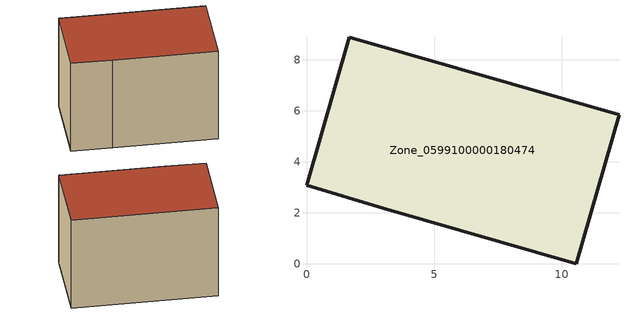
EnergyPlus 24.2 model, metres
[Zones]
Zone_0599100000180474
 floor ground (C_G): 1.69,8.88 12.25,5.84 10.57,0 3,2.17 0,3.07 z2.99
 wall outside (C_F): 12.25,5.84 1.69,8.88 0,3.07 3,2.17 10.57,0 12.25,5.84 z2.99:10.79
 roof outside (C_R): 10.57,0 12.25,5.84 1.69,8.88 0,3.07 3,2.17 z10.79
[BUILDING]
Pand.0599100000180474: North Axis=0; Terrain=City; Loads Convergence Tolerance Value=0.04; Temperature Convergence Tolerance Value=0.4; Solar Distribution=FullExterior; Maximum Number of Warmup Days=25; Minimum Number of Warmup Days=1
[Site:Location]
Rotterdam.The.Hague.AP_ZH_NLD Design_Conditions: Latitude=51.96; Longitude=4.45; Time Zone=1; Elevation=-4.5
[SITE:GROUNDTEMPERATURE:BUILDINGSURFACE]
18, 18, 18, 18, 18, 18, 18, 18, 18, 18, 18, 18
[MATERIAL] Thermal Absorptance=0.9; Solar Absorptance=0.7; Visible Absorptance=0.7
Name | Roughness | Thickness | Conductivity | Density | Specific Heat
G.TI.1946-1964 | MediumSmooth | 0.15 | 1 | 540 | 1210
F.TI.1946-1964 | Rough | 0.3 | 0.857143 | 1920 | 840
R.TI.1946-1964 | MediumRough | 0.2 | 0.277778 | 1500 | 1000
[CONSTRUCTION]
C_G: G.TI.1946-1964
C_F: F.TI.1946-1964
C_R: R.TI.1946-1964
[ZONE]
Zone_0599100000180474: Type=1; Multiplier=1; Ceiling Height=Autocalculate; Volume=Autocalculate; Floor Area=autocalculate; Part of Total Floor Area=Yes
[ZONEINFILTRATION:DESIGNFLOWRATE]
Infil_Zone_0599100000180474: Zone or ZoneList or Space or SpaceList=Zone_0599100000180474; Schedule=AlwaysOn; Design Flow Rate Calculation Method=Flow/Area; Flow Rate per Floor Area=0.003; Constant Term Coefficient=1; Temperature Term Coefficient=0; Velocity Term Coefficient=0; Velocity Squared Term Coefficient=0
[HVACTEMPLATE:ZONE:IDEALLOADSAIRSYSTEM]
Zone_0599100000180474: Maximum Heating Supply Air Temperature=50; Minimum Cooling Supply Air Temperature=13; Maximum Heating Supply Air Humidity Ratio=0.0156; Minimum Cooling Supply Air Humidity Ratio=0.0077; Heating Limit=NoLimit; Cooling Limit=NoLimit; Dehumidification Control Type=ConstantSensibleHeatRatio; Cooling Sensible Heat Ratio=0.7; Dehumidification Setpoint=60; Humidification Control Type=None; Humidification Setpoint=30; Outdoor Air Method=None; Outdoor Air Flow Rate per Person=0.00944; Outdoor Air Flow Rate per Zone Floor Area=0; Outdoor Air Flow Rate per Zone=0; Demand Controlled Ventilation Type=None; Outdoor Air Economizer Type=NoEconomizer; Heat Recovery Type=None; Sensible Heat Recovery Effectiveness=0.7; Latent Heat Recovery Effectiveness=0.65
[ZONECONTROL:THERMOSTAT]
ThermostatControl_Zone_0599100000180474: Zone or ZoneList=Zone_0599100000180474; Control Type Schedule=DualSetpointControlType; Control 1=Thermostat_Zone_0599100000180474; Temperature Difference Between Cutout And Setpoint=0
[THERMOSTATSETPOINT:DUALSETPOINT]
Thermostat_Zone_0599100000180474: Heating Setpoint Temperature Schedule=HeatingSetpoint_Zone_0599100000180474; Cooling Setpoint Temperature Schedule=CoolingSetpoint_Zone_0599100000180474
[SCHEDULE:COMPACT]
HeatingSetpoint_Zone_0599100000180474: Through: 12/31, For: AllDays, Until: 24:00, 21
CoolingSetpoint_Zone_0599100000180474: Through: 12/31, For: AllDays, Until: 24:00, 24
DualSetpointControlType: Through: 12/31, For: AllDays, Until: 24:00, 4
AlwaysOn: Through: 12/31, For: AllDays, Until: 24:00, 1
